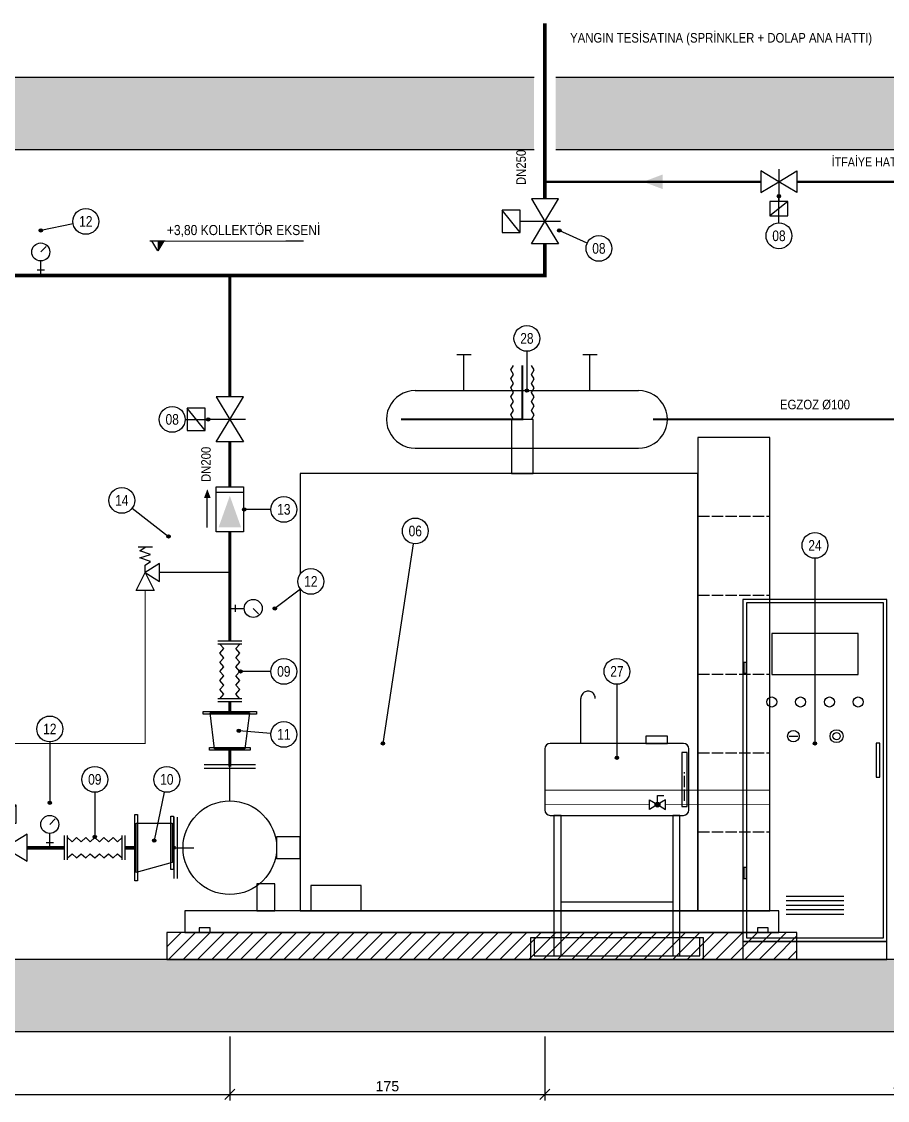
# Model space of a CAD drawing. Header units: centimetres. Extents: x 183171 to 202211, y -17274 to 19108.
# Drawn here: x 188209 to 190132, y -1945 to 452 of the extents above; entities that cross this region are included whole.
import ezdxf
from ezdxf.enums import TextEntityAlignment as Align

# ---------------------------------------------------------------- set-up
doc = ezdxf.new("R2010")
doc.units = ezdxf.units.CM
doc.header["$LTSCALE"] = 20
doc.linetypes.add('DASHED', pattern=[1.524, 1.27, -0.254])
for name, color, linetype in [('ROTAS-BETON', 7, 'Continuous'), ('ROTAS-CAP', 3, 'Continuous'), ('ROTAS-DRENAJ-BORU', 140, 'DASHED'), ('ROTAS-EGZOZ', 8, 'Continuous'), ('ROTAS-KOT', 2, 'Continuous'), ('ROTAS-MASKE', 7, 'Continuous'), ('ROTAS-NUMARA', 1, 'Continuous'), ('ROTAS-OLCU', 2, 'Continuous'), ('ROTAS-POMPA-EKIPMAN', 4, 'Continuous'), ('ROTAS-POMPA-GIZLI', 4, 'DASHED'), ('ROTAS-POMPA-KAIDE', 8, 'Continuous'), ('ROTAS-TARAMA', 8, 'Continuous'), ('ROTAS-VANA', 1, 'Continuous'), ('ROTAS-YAKIT-BORU', 30, 'Continuous'), ('ROTAS-YANGIN-BORU', 1, 'Continuous'), ('ROTAS-YANGIN-ITFAIYE', 1, 'Continuous'), ('ROTAS-YANGIN-ITFAIYE-SEMBOL', 1, 'Continuous')]:
    doc.layers.add(name, color=color, linetype=linetype)
doc.styles.add('ROTAS', font='arial.ttf')
doc.dimstyles.new('ROTAS-OLCU', dxfattribs={"dimtxt": 5.625, "dimasz": 4.5, "dimexe": 3.375, "dimexo": 2.8125, "dimgap": 1.6875, "dimtad": 1, "dimdec": 0, "dimtxsty": 'ROTAS', "dimtsz": 2.8125, "dimcen": 2.5, "dimclrd": 2, "dimclre": 2, "dimclrt": 2, "dimazin": 3, "dimtfac": 1, "dimtmove": 0, "dimatfit": 3})
pattern_1 = [(50, (0, 0), (23.6111331, -2.0657055), [2.46888, -27.15768]), (355, (0, 0), (-4.5675474, 24.760967), [1.975104, -21.7262197]), (100.451445, (1.968, -0.172), (19.0435856, 22.6952606), [2.098225, -23.0804957]), (46.1842, (0, 6.584), (35.1318437, -5.4486857), [3.70332, -40.73652]), (96.635558, (2.928, 6.13), (30.767576, 32.066426), [3.147339, -34.620775]), (351.184151, (0, 6.584), (30.767576, 32.066426), [2.962652, -32.589181]), (21, (3.292, 4.938), (19.6492251, -13.2535697), [2.46888, -27.15768]), (326, (3.292, 4.938), (8.009543, 23.8707604), [1.975104, -21.726144]), (71.451445, (4.93, 3.833), (27.658768, 10.6171908), [2.098225, -23.080456]), (37.5, (0, 0), (0.40028298, 10.95833304), [0, -21.4627968, 0, -22.055328, 0, -21.80844]), (7.5, (0, 0), (8.65982826, 12.9834025), [0, -12.5748288, 0, -20.9690208, 0, -8.311896]), (-32.5, (-7.341, 0), (17.57254113, -0.74244522), [0, -8.2296, 0, -25.676352, 0, -34.070544]), (-42.5, (-10.633, 0), (19.1975419, 3.2952732), [0, -10.69848, 0, -17.0517312, 0, -24.195024])]

# ---------------------------------------------------------------- blocks, each defined once
blk = doc.blocks.new('ROTAS-SMB-IZLENEBILIR-KELEBEK')
for p, q in [((-5, 11), (5, 19)), ((0, 7), (0, 11)), ((0, -7), (0, 7))]:
    blk.add_line(p, q)
for points in [[(-5, 11), (5, 11), (5, 19), (-5, 19)], [(-10, -6), (-10, 6), (0, 0)], [(10, -6), (10, 6), (0, 0)]]:
    blk.add_lwpolyline(points, close=True)
blk = doc.blocks.new('ROTAS-SMB-MANOMETRE')
for p, q in [((0, 13), (3, 16)), ((0, 5), (0, 8)), ((-2, 3), (2, 3)), ((0, 0), (0, 5))]:
    blk.add_line(p, q)
blk.add_circle((0, 13), 5)
blk = doc.blocks.new('ROTAS-SMB-KOMPANSATOR')
for p, q in [((-30, -12), (-30, 12)), ((-27, -12), (-27, 12)), ((27, -12), (27, 12)), ((30, -12), (30, 12))]:
    blk.add_line(p, q)
for points in [[(-27, 10), (-22.5, 6), (-18, 10), (-13.5, 6), (-9, 10), (-4.5, 6), (0, 10), (4.5, 6), (9, 10), (13.5, 6), (18, 10), (22.5, 6), (27, 10)], [(-27, -10), (-22.5, -6), (-18, -10), (-13.5, -6), (-9, -10), (-4.5, -6), (0, -10), (4.5, -6), (9, -10), (13.5, -6), (18, -10), (22.5, -6), (27, -10)]]:
    blk.add_lwpolyline(points)
blk = doc.blocks.new('ROTAS-SMB-CEKVALF')
h = blk.add_hatch(color=256)
h.dxf.hatch_style = 1
h.paths.add_polyline_path([(9, 10), (5, 11.5), (5, 8.5)])
h = blk.add_hatch(color=256)
h.dxf.hatch_style = 1
h.paths.add_polyline_path([(-8, -5), (-8, 5), (6, 0)])
for p, q in [((-8, 10), (5, 10)), ((7.5, -6), (7.5, 6))]:
    blk.add_line(p, q)
blk.add_lwpolyline([(-10, -6), (-10, 6), (10, 6), (10, -6)], close=True)
blk = doc.blocks.new('ROTAS-SMB-EMNIYET')
for p, q in [((13, 14), (21, 14)), ((0, 0), (9, 0)), ((17, 0), (17, 4))]:
    blk.add_line(p, q)
blk.add_lwpolyline([(17, 4), (14, 6), (20, 8), (14, 10), (20, 12), (17, 14)])
for points in [[(9, -5), (9, 5), (17, 0)], [(12, -10), (22, -10), (17, 0)]]:
    blk.add_lwpolyline(points, close=True)
blk = doc.blocks.new('ROTAS-SMB-KURESEL')
h = blk.add_hatch(color=256)
h.dxf.hatch_style = 1
h.paths.add_polyline_path([(3, 0), (2.9, 0.9), (2.4, 1.8), (1.8, 2.4), (0.9, 2.9), (0, 3), (-0.9, 2.9), (-1.8, 2.4), (-2.4, 1.8), (-2.9, 0.9), (-3, 0), (-2.9, -0.9), (-2.4, -1.8), (-1.8, -2.4), (-0.9, -2.9), (0, -3), (0.9, -2.9), (1.8, -2.4), (2.4, -1.8), (2.9, -0.9)])
for p, q in [((0, 3), (0, 11)), ((0, 11), (8, 11))]:
    blk.add_line(p, q)
for points in [[(-10, -6), (-10, 6), (0, 0)], [(10, -6), (10, 6), (0, 0)]]:
    blk.add_lwpolyline(points, close=True)
blk.add_circle((0, 0), 3)
blk = doc.blocks.new('ROTAS-SMB-AKIS-OKU')
h = blk.add_hatch(color=256)
h.dxf.hatch_style = 1
h.paths.add_polyline_path([(6, 0), (-6, 4.5), (-6, -4.5)])
blk = doc.blocks.new('_OBLIQUE')
at = {"color": 0, "linetype": 'BYBLOCK'}
blk.add_line((-0.5, -0.5), (0.5, 0.5), dxfattribs=at)
blk = doc.blocks.new('*D12')
at = {"color": 2}
for p, q in [((186791.5, -1802.9), (186791.5, -1945.2)), ((188671.5, -1802.9), (188671.5, -1945.2)), ((186791.5, -1931.7), (188671.5, -1931.7))]:
    blk.add_line(p, q, dxfattribs=at)
at = {"layer": 'Defpoints'}
for p in [(186791.5, -1791.7), (188671.5, -1791.7), (186791.5, -1931.7)]:
    blk.add_point(p, dxfattribs=at)
at = {"layer": 'ROTAS-OLCU', "color": 2, "xscale": 22.5, "yscale": 22.5, "zscale": 4}
for p in [(186791.5, -1931.7), (188671.5, -1931.7)]:
    blk.add_blockref('_OBLIQUE', p, dxfattribs=at)
at = {"layer": 'ROTAS-OLCU', "color": 2, "insert": (187731.5, -1913.7), "char_height": 22.5, "attachment_point": 5, "style": 'ROTAS'}
blk.add_mtext('470', dxfattribs=at)
blk = doc.blocks.new('*D13')
at = {"color": 2}
for p, q in [((188671.5, -1802.9), (188671.5, -1945.2)), ((189371.5, -1802.9), (189371.5, -1945.2)), ((188671.5, -1931.7), (189371.5, -1931.7))]:
    blk.add_line(p, q, dxfattribs=at)
at = {"layer": 'Defpoints'}
for p in [(188671.5, -1791.7), (189371.5, -1791.7), (188671.5, -1931.7)]:
    blk.add_point(p, dxfattribs=at)
at = {"layer": 'ROTAS-OLCU', "color": 2, "xscale": 22.5, "yscale": 22.5, "zscale": 4}
for p in [(188671.5, -1931.7), (189371.5, -1931.7)]:
    blk.add_blockref('_OBLIQUE', p, dxfattribs=at)
at = {"layer": 'ROTAS-OLCU', "color": 2, "insert": (189021.5, -1913.7), "char_height": 22.5, "attachment_point": 5, "style": 'ROTAS'}
blk.add_mtext('175', dxfattribs=at)
blk = doc.blocks.new('*D14')
at = {"color": 2}
for p, q in [((189371.5, -1802.9), (189371.5, -1945.2)), ((190971.5, -1802.9), (190971.5, -1945.2)), ((189371.5, -1931.7), (190971.5, -1931.7))]:
    blk.add_line(p, q, dxfattribs=at)
at = {"layer": 'Defpoints'}
for p in [(189371.5, -1791.7), (190971.5, -1791.7), (189371.5, -1931.7)]:
    blk.add_point(p, dxfattribs=at)
at = {"layer": 'ROTAS-OLCU', "color": 2, "xscale": 22.5, "yscale": 22.5, "zscale": 4}
for p in [(189371.5, -1931.7), (190971.5, -1931.7)]:
    blk.add_blockref('_OBLIQUE', p, dxfattribs=at)
at = {"layer": 'ROTAS-OLCU', "color": 2, "insert": (190171.5, -1913.7), "char_height": 22.5, "attachment_point": 5, "style": 'ROTAS'}
blk.add_mtext('400', dxfattribs=at)

msp = doc.modelspace()

# ---------------------------------------------------------------- hatches: boundary and pattern name
at = {"layer": 'ROTAS-KOT'}
h = msp.add_hatch(color=256, dxfattribs=at)
h.dxf.hatch_style = 1
h.paths.add_polyline_path([(188511.5, -57.1), (188511.5, -34.6), (188525, -34.6)])
at = {"layer": 'ROTAS-NUMARA'}
h = msp.add_hatch(color=256, dxfattribs=at)
h.dxf.hatch_style = 1
h.paths.add_polyline_path([(189895.2, 64.3), (189894.7, 66.2), (189893.3, 67.6), (189891.5, 68.1), (189889.6, 67.6), (189888.2, 66.2), (189887.7, 64.3), (189888.2, 62.5), (189889.6, 61.1), (189891.5, 60.6), (189893.3, 61.1), (189894.7, 62.5)])
h = msp.add_hatch(color=256, dxfattribs=at)
h.dxf.hatch_style = 1
h.paths.add_polyline_path([(188255.2, -11.7), (188254.7, -9.8), (188253.3, -8.4), (188251.5, -7.9), (188249.6, -8.4), (188248.2, -9.8), (188247.7, -11.7), (188248.2, -13.5), (188249.6, -14.9), (188251.5, -15.4), (188253.3, -14.9), (188254.7, -13.5)])
h = msp.add_hatch(color=256, dxfattribs=at)
h.dxf.hatch_style = 1
h.paths.add_polyline_path([(189407.2, -11.7), (189406.7, -9.8), (189405.3, -8.4), (189403.5, -7.9), (189401.6, -8.4), (189400.2, -9.8), (189399.7, -11.7), (189400.2, -13.5), (189401.6, -14.9), (189403.5, -15.4), (189405.3, -14.9), (189406.7, -13.5)])
h = msp.add_hatch(color=256, dxfattribs=at)
h.dxf.hatch_style = 1
h.paths.add_polyline_path([(189335.2, -367.7), (189334.7, -365.8), (189333.3, -364.4), (189331.5, -363.9), (189329.6, -364.4), (189328.2, -365.8), (189327.7, -367.7), (189328.2, -369.5), (189329.6, -370.9), (189331.5, -371.4), (189333.3, -370.9), (189334.7, -369.5)])
h = msp.add_hatch(color=256, dxfattribs=at)
h.dxf.hatch_style = 1
h.paths.add_polyline_path([(188627.2, -431.7), (188626.7, -429.8), (188625.3, -428.4), (188623.5, -427.9), (188621.6, -428.4), (188620.2, -429.8), (188619.7, -431.7), (188620.2, -433.5), (188621.6, -434.9), (188623.5, -435.4), (188625.3, -434.9), (188626.7, -433.5)])
h = msp.add_hatch(color=256, dxfattribs=at)
h.dxf.hatch_style = 1
h.paths.add_polyline_path([(188707.2, -631.7), (188706.7, -629.8), (188705.3, -628.4), (188703.5, -627.9), (188701.6, -628.4), (188700.2, -629.8), (188699.7, -631.7), (188700.2, -633.5), (188701.6, -634.9), (188703.5, -635.4), (188705.3, -634.9), (188706.7, -633.5)])
h = msp.add_hatch(color=256, dxfattribs=at)
h.dxf.hatch_style = 1
h.paths.add_polyline_path([(188539.2, -691.7), (188538.7, -689.8), (188537.3, -688.4), (188535.5, -687.9), (188533.6, -688.4), (188532.2, -689.8), (188531.7, -691.7), (188532.2, -693.5), (188533.6, -694.9), (188535.5, -695.4), (188537.3, -694.9), (188538.7, -693.5)])
h = msp.add_hatch(color=256, dxfattribs=at)
h.dxf.hatch_style = 1
h.paths.add_polyline_path([(188775.2, -851.7), (188774.7, -849.8), (188773.3, -848.4), (188771.5, -847.9), (188769.6, -848.4), (188768.2, -849.8), (188767.7, -851.7), (188768.2, -853.5), (188769.6, -854.9), (188771.5, -855.4), (188773.3, -854.9), (188774.7, -853.5)])
h = msp.add_hatch(color=256, dxfattribs=at)
h.dxf.hatch_style = 1
h.paths.add_polyline_path([(188699.2, -991.7), (188698.7, -989.8), (188697.3, -988.4), (188695.5, -987.9), (188693.6, -988.4), (188692.2, -989.8), (188691.7, -991.7), (188692.2, -993.5), (188693.6, -994.9), (188695.5, -995.4), (188697.3, -994.9), (188698.7, -993.5)])
h = msp.add_hatch(color=256, dxfattribs=at)
h.dxf.hatch_style = 1
h.paths.add_polyline_path([(188695.2, -1123.7), (188694.7, -1121.8), (188693.3, -1120.4), (188691.5, -1119.9), (188689.6, -1120.4), (188688.2, -1121.8), (188687.7, -1123.7), (188688.2, -1125.5), (188689.6, -1126.9), (188691.5, -1127.4), (188693.3, -1126.9), (188694.7, -1125.5)])
h = msp.add_hatch(color=256, dxfattribs=at)
h.dxf.hatch_style = 1
h.paths.add_polyline_path([(189015.2, -1151.7), (189014.7, -1149.8), (189013.3, -1148.4), (189011.5, -1147.9), (189009.6, -1148.4), (189008.2, -1149.8), (189007.7, -1151.7), (189008.2, -1153.5), (189009.6, -1154.9), (189011.5, -1155.4), (189013.3, -1154.9), (189014.7, -1153.5)])
h = msp.add_hatch(color=256, dxfattribs=at)
h.dxf.hatch_style = 1
h.paths.add_polyline_path([(189975.2, -1151.7), (189974.7, -1149.8), (189973.3, -1148.4), (189971.5, -1147.9), (189969.6, -1148.4), (189968.2, -1149.8), (189967.7, -1151.7), (189968.2, -1153.5), (189969.6, -1154.9), (189971.5, -1155.4), (189973.3, -1154.9), (189974.7, -1153.5)])
h = msp.add_hatch(color=256, dxfattribs=at)
h.dxf.hatch_style = 1
h.paths.add_polyline_path([(189535.2, -1183.7), (189534.7, -1181.8), (189533.3, -1180.4), (189531.5, -1179.9), (189529.6, -1180.4), (189528.2, -1181.8), (189527.7, -1183.7), (189528.2, -1185.5), (189529.6, -1186.9), (189531.5, -1187.4), (189533.3, -1186.9), (189534.7, -1185.5)])
h = msp.add_hatch(color=256, dxfattribs=at)
h.dxf.hatch_style = 1
h.paths.add_polyline_path([(188275.2, -1283.7), (188274.7, -1281.8), (188273.3, -1280.4), (188271.5, -1279.9), (188269.6, -1280.4), (188268.2, -1281.8), (188267.7, -1283.7), (188268.2, -1285.5), (188269.6, -1286.9), (188271.5, -1287.4), (188273.3, -1286.9), (188274.7, -1285.5)])
h = msp.add_hatch(color=256, dxfattribs=at)
h.dxf.hatch_style = 1
h.paths.add_polyline_path([(188375.2, -1359.7), (188374.7, -1357.8), (188373.3, -1356.4), (188371.5, -1355.9), (188369.6, -1356.4), (188368.2, -1357.8), (188367.7, -1359.7), (188368.2, -1361.5), (188369.6, -1362.9), (188371.5, -1363.4), (188373.3, -1362.9), (188374.7, -1361.5)])
h = msp.add_hatch(color=256, dxfattribs=at)
h.dxf.hatch_style = 1
h.paths.add_polyline_path([(188507.2, -1367.7), (188506.7, -1365.8), (188505.3, -1364.4), (188503.5, -1363.9), (188501.6, -1364.4), (188500.2, -1365.8), (188499.7, -1367.7), (188500.2, -1369.5), (188501.6, -1370.9), (188503.5, -1371.4), (188505.3, -1370.9), (188506.7, -1369.5)])
at = {"layer": 'ROTAS-TARAMA'}
h = msp.add_hatch(dxfattribs=at)
h.set_pattern_fill('AR-CONC', scale=1.2)
h.set_pattern_definition(pattern_1)
h.paths.add_polyline_path([(184667.5, 168.3), (184667.5, 328.3), (189347.5, 328.3), (189347.5, 168.3)])
h = msp.add_hatch(dxfattribs=at)
h.set_pattern_fill('AR-CONC', scale=1.2)
h.set_pattern_definition(pattern_1)
h.paths.add_polyline_path([(191071.5, 328.3), (191071.5, 168.3), (189395.5, 168.3), (189395.5, 328.3)])
h = msp.add_hatch(dxfattribs=at)
h.set_pattern_fill('AR-CONC', scale=1.2)
h.set_pattern_definition(pattern_1)
h.paths.add_polyline_path([(184451.5, -1791.7), (191071.5, -1791.7), (191071.5, -1631.7), (184451.5, -1631.7)])

# ---------------------------------------------------------------- linework, layer by layer
at = {"layer": 'ROTAS-BETON'}
for points in [[(189347.5, 328.3), (184667.5, 328.3)], [(189395.5, 168.3), (191071.5, 168.3), (191071.5, 328.3), (189395.5, 328.3)], [(184667.5, 168.3), (189347.5, 168.3)]]:
    msp.add_lwpolyline(points, dxfattribs=at)
msp.add_lwpolyline([(184451.5, -1791.7), (191071.5, -1791.7), (191071.5, -1631.7), (184451.5, -1631.7)], close=True, dxfattribs=at)
at = {"layer": 'ROTAS-DRENAJ-BORU', "const_width": 2.4}
msp.add_lwpolyline([(188483.5, -811.7), (188483.5, -1151.7), (188023.5, -1151.7), (188023.5, -1431.1)], dxfattribs=at)
at = {"layer": 'ROTAS-EGZOZ', "const_width": 4.67}
for points in [[(189321.5, -311.7), (189321.5, -431.7), (189051.5, -431.7)], [(189611.5, -431.7), (191231.5, -431.7)]]:
    msp.add_lwpolyline(points, dxfattribs=at)
at = {"layer": 'ROTAS-KOT'}
msp.add_lwpolyline([(188493.5, -34.6), (188835.2, -34.6)], dxfattribs=at)
msp.add_lwpolyline([(188511.5, -57.1), (188498, -34.6), (188525, -34.6)], close=True, dxfattribs=at)
at = {"layer": 'ROTAS-NUMARA'}
for p, q in [((189891.5, 5.1), (189891.5, 64.3)), ((188323.3, 2.7), (188251.5, -11.7)), ((189465.3, -39.8), (189403.5, -11.7)), ((189331.5, -280.4), (189331.5, -367.7)), ((188572.2, -431.7), (188623.5, -431.7)), ((188454.2, -629.2), (188535.5, -691.7)), ((188762.7, -631.7), (188703.5, -631.7)), ((189079.1, -708.1), (189011.5, -1151.7)), ((189971.5, -740.4), (189971.5, -1151.7)), ((188828.5, -808.9), (188771.5, -851.7)), ((188762.7, -991.7), (188695.5, -991.7)), ((189531.5, -1020.4), (189531.5, -1183.7)), ((188762.8, -1129.4), (188691.5, -1123.7)), ((188271.5, -1148.4), (188271.5, -1283.7)), ((188371.5, -1260.4), (188371.5, -1359.7)), ((188525.7, -1259.8), (188503.5, -1367.7))]:
    msp.add_line(p, q, dxfattribs=at)
for centre in [(189891.5, 64.3), (188251.5, -11.7), (189403.5, -11.7), (189331.5, -367.7), (188623.5, -431.7), (188703.5, -631.7), (188535.5, -691.7), (188771.5, -851.7), (188695.5, -991.7), (188691.5, -1123.7), (189011.5, -1151.7), (189971.5, -1151.7), (189531.5, -1183.7), (188271.5, -1283.7), (188371.5, -1359.7), (188503.5, -1367.7)]:
    msp.add_circle(centre, 3.75, dxfattribs=at)
at = {"layer": 'ROTAS-POMPA-EKIPMAN'}
for points in [[(189175.5, -287.7), (189207.5, -287.7)], [(189191.5, -367.7), (189191.5, -287.7)], [(189455.5, -287.7), (189487.5, -287.7)], [(189471.5, -367.7), (189471.5, -287.7)], [(189301.5, -331.7), (189295.5, -321.7), (189301.5, -311.7)], [(189341.5, -331.7), (189347.5, -321.7), (189341.5, -311.7)], [(189301.5, -351.7), (189295.5, -341.7), (189301.5, -331.7)], [(189341.5, -351.7), (189347.5, -341.7), (189341.5, -331.7)], [(189301.5, -371.7), (189295.5, -361.7), (189301.5, -351.7)], [(189341.5, -371.7), (189347.5, -361.7), (189341.5, -351.7)], [(189083.5, -367.7), (189074.4, -368.3), (189065.4, -370.3), (189056.9, -373.4), (189048.9, -377.8), (189041.5, -383.3), (189035.1, -389.7), (189029.6, -397.1), (189025.2, -405.1), (189022.1, -413.6), (189020.1, -422.6), (189019.5, -431.7), (189020.1, -440.8), (189022.1, -449.7), (189025.2, -458.2), (189029.6, -466.3), (189035.1, -473.6), (189041.5, -480), (189048.9, -485.5), (189056.9, -489.9), (189065.4, -493.1), (189074.4, -495), (189083.5, -495.7)], [(189083.5, -367.7), (189579.5, -367.7)], [(189301.5, -391.7), (189295.5, -381.7), (189301.5, -371.7)], [(189341.5, -391.7), (189347.5, -381.7), (189341.5, -371.7)], [(189579.5, -495.7), (189588.6, -495), (189597.5, -493.1), (189606, -489.9), (189614.1, -485.5), (189621.4, -480), (189627.8, -473.6), (189633.3, -466.3), (189637.7, -458.2), (189640.9, -449.7), (189642.8, -440.8), (189643.5, -431.7), (189642.8, -422.6), (189640.9, -413.6), (189637.7, -405.1), (189633.3, -397.1), (189627.8, -389.7), (189621.4, -383.3), (189614.1, -377.8), (189606, -373.4), (189597.5, -370.3), (189588.6, -368.3), (189579.5, -367.7)], [(189301.5, -411.7), (189295.5, -401.7), (189301.5, -391.7)], [(189341.5, -411.7), (189347.5, -401.7), (189341.5, -391.7)], [(189301.5, -431.7), (189295.5, -421.7), (189301.5, -411.7)], [(189341.5, -431.7), (189347.5, -421.7), (189341.5, -411.7)], [(189083.5, -495.7), (189579.5, -495.7)], [(189913.9, -1135.7), (189933.1, -1135.7)], [(188728.5, -1199.7), (188614.5, -1199.7)], [(188728.5, -1207.7), (188614.5, -1207.7)], [(188671.5, -1279.7), (188671.5, -1203.7)], [(188547.5, -1451.7), (188547.5, -1315.7)], [(188555.5, -1451.7), (188555.5, -1315.7)], [(188551.5, -1383.7), (188591.5, -1383.7)], [(189407.5, -1503.7), (189655.5, -1503.7)], [(189907.5, -1490.9), (190035.5, -1490.9)], [(189907.5, -1500.9), (190035.5, -1500.9)], [(189907.5, -1510.9), (190035.5, -1510.9)], [(189907.5, -1520.9), (190035.5, -1520.9)], [(189907.5, -1530.9), (190035.5, -1530.9)]]:
    msp.add_lwpolyline(points, dxfattribs=at)
for points in [[(189297.5, -551.7), (189345.5, -551.7), (189345.5, -431.7), (189297.5, -431.7)], [(189711.5, -1523.7), (189871.5, -1523.7), (189871.5, -471.7), (189711.5, -471.7)], [(188827.5, -1523.7), (189711.5, -1523.7), (189711.5, -551.7), (188827.5, -551.7)], [(189811.5, -1591.7), (190131.5, -1591.7), (190131.5, -831.7), (189811.5, -831.7)], [(189819.5, -1583.7), (190123.5, -1583.7), (190123.5, -839.7), (189819.5, -839.7)], [(189875.5, -998.9), (190067.5, -998.9), (190067.5, -907.7), (189875.5, -907.7)], [(189813.5, -995.7), (189819.5, -995.7), (189819.5, -971.7), (189813.5, -971.7)], [(188730.6, -1086.9), (188612.3, -1086.9), (188612.3, -1080.5), (188730.6, -1080.5)], [(188637.8, -1163.7), (188627.6, -1083.7), (188715.3, -1083.7), (188705.1, -1163.7)], [(189595.5, -1151.7), (189643.5, -1151.7), (189643.5, -1135.7), (189595.5, -1135.7)], [(188716.9, -1166.9), (188626, -1166.9), (188626, -1160.5), (188716.9, -1160.5)], [(189679.5, -1311.7), (189684.1, -1310.7), (189687.9, -1308.1), (189690.5, -1304.3), (189691.5, -1299.7), (189691.5, -1163.7), (189690.5, -1159.1), (189687.9, -1155.2), (189684.1, -1152.6), (189679.5, -1151.7), (189383.5, -1151.7), (189378.9, -1152.6), (189375, -1155.2), (189372.4, -1159.1), (189371.5, -1163.7), (189371.5, -1299.7), (189372.4, -1304.3), (189375, -1308.1), (189378.9, -1310.7), (189383.5, -1311.7)], [(189675.5, -1291.7), (189687.5, -1291.7), (189687.5, -1171.7), (189675.5, -1171.7)], [(190107.5, -1226.9), (190115.5, -1226.9), (190115.5, -1150.9), (190107.5, -1150.9)], [(188460.3, -1457.4), (188460.3, -1309.9), (188466.7, -1309.9), (188466.7, -1457.4)], [(188540.3, -1432), (188540.3, -1313.7), (188546.7, -1313.7), (188546.7, -1432)], [(189391.5, -1623.7), (189407.5, -1623.7), (189407.5, -1311.7), (189391.5, -1311.7)], [(189655.5, -1623.7), (189671.5, -1623.7), (189671.5, -1311.7), (189655.5, -1311.7)], [(188463.5, -1329.1), (188543.5, -1329.1), (188543.5, -1416.7), (188463.5, -1438.3)], [(188775.5, -1407.7), (188827.5, -1407.7), (188827.5, -1359.7), (188775.5, -1359.7)], [(189813.5, -1451.7), (189819.5, -1451.7), (189819.5, -1427.7), (189813.5, -1427.7)], [(188731.5, -1523.7), (188771.5, -1523.7), (188771.5, -1463.7), (188731.5, -1463.7)], [(188851.5, -1523.7), (188963.5, -1523.7), (188963.5, -1467.7), (188851.5, -1467.7)], [(188571.5, -1571.7), (189891.5, -1571.7), (189891.5, -1523.7), (188571.5, -1523.7)], [(188603.5, -1571.7), (188627.5, -1571.7), (188627.5, -1561.7), (188603.5, -1561.7)], [(189843.5, -1571.7), (189867.5, -1571.7), (189867.5, -1561.7), (189843.5, -1561.7)], [(189339.5, -1631.7), (189723.5, -1631.7), (189723.5, -1583.7), (189339.5, -1583.7)], [(189347.5, -1623.7), (189715.5, -1623.7), (189715.5, -1583.7), (189347.5, -1583.7)]]:
    msp.add_lwpolyline(points, close=True, dxfattribs=at)
for centre, radius in [((189875.5, -1059.7), 11.2), ((189939.5, -1059.7), 11.2), ((190003.5, -1059.7), 11.2), ((190067.5, -1059.7), 11.2), ((189923.5, -1135.7), 12.8), ((190019.5, -1135.7), 14.4), ((190019.5, -1135.7), 8), ((188671.5, -1383.7), 104)]:
    msp.add_circle(centre, radius, dxfattribs=at)
at = {"layer": 'ROTAS-POMPA-GIZLI'}
for points in [[(189711.5, -647), (189871.5, -647)], [(189711.5, -822.3), (189871.5, -822.3)], [(189711.5, -997.7), (189871.5, -997.7)], [(189711.5, -1173), (189871.5, -1173)], [(189681.5, -1279.7), (189681.5, -1215.7)], [(189711.5, -1348.3), (189871.5, -1348.3)]]:
    msp.add_lwpolyline(points, dxfattribs=at)
at = {"layer": 'ROTAS-POMPA-KAIDE'}
for points in [[(188531.5, -1631.7), (189931.5, -1631.7), (189931.5, -1571.7), (188531.5, -1571.7)], [(189811.5, -1631.7), (190131.5, -1631.7), (190131.5, -1591.7), (189811.5, -1591.7)]]:
    msp.add_lwpolyline(points, close=True, dxfattribs=at)
at = {"layer": 'ROTAS-TARAMA'}
for points in [[(188531.5, -1603.7), (188563.5, -1571.7)], [(188535.5, -1631.7), (188595.5, -1571.7)], [(188567.5, -1631.7), (188627.5, -1571.7)], [(188599.5, -1631.7), (188659.5, -1571.7)], [(188631.5, -1631.7), (188691.5, -1571.7)], [(188663.5, -1631.7), (188723.5, -1571.7)], [(188695.5, -1631.7), (188755.5, -1571.7)], [(188727.5, -1631.7), (188787.5, -1571.7)], [(188759.5, -1631.7), (188819.5, -1571.7)], [(188791.5, -1631.7), (188851.5, -1571.7)], [(188823.5, -1631.7), (188883.5, -1571.7)], [(188855.5, -1631.7), (188915.5, -1571.7)], [(188887.5, -1631.7), (188947.5, -1571.7)], [(188919.5, -1631.7), (188979.5, -1571.7)], [(188951.5, -1631.7), (189011.5, -1571.7)], [(188983.5, -1631.7), (189043.5, -1571.7)], [(189015.5, -1631.7), (189075.5, -1571.7)], [(189047.5, -1631.7), (189107.5, -1571.7)], [(189079.5, -1631.7), (189139.5, -1571.7)], [(189111.5, -1631.7), (189171.5, -1571.7)], [(189143.5, -1631.7), (189203.5, -1571.7)], [(189175.5, -1631.7), (189235.5, -1571.7)], [(189207.5, -1631.7), (189267.5, -1571.7)], [(189239.5, -1631.7), (189299.5, -1571.7)], [(189271.5, -1631.7), (189331.5, -1571.7)], [(189303.5, -1631.7), (189363.5, -1571.7)], [(189335.5, -1631.7), (189395.5, -1571.7)], [(189367.5, -1631.7), (189427.5, -1571.7)], [(189399.5, -1631.7), (189459.5, -1571.7)], [(189431.5, -1631.7), (189491.5, -1571.7)], [(189463.5, -1631.7), (189523.5, -1571.7)], [(189495.5, -1631.7), (189555.5, -1571.7)], [(189527.5, -1631.7), (189587.5, -1571.7)], [(189559.5, -1631.7), (189619.5, -1571.7)], [(189591.5, -1631.7), (189651.5, -1571.7)], [(189623.5, -1631.7), (189683.5, -1571.7)], [(189655.5, -1631.7), (189715.5, -1571.7)], [(189687.5, -1631.7), (189747.5, -1571.7)], [(189719.5, -1631.7), (189779.5, -1571.7)], [(189751.5, -1631.7), (189811.5, -1571.7)], [(189783.5, -1631.7), (189843.5, -1571.7)], [(189815.5, -1631.7), (189875.5, -1571.7)], [(189847.5, -1631.7), (189907.5, -1571.7)], [(189879.5, -1631.7), (189931.5, -1579.7)], [(189911.5, -1631.7), (189931.5, -1611.7)]]:
    msp.add_lwpolyline(points, dxfattribs=at)
at = {"layer": 'ROTAS-YAKIT-BORU'}
for points in [[(189483.5, -1051.7), (189483.3, -1049.4), (189482.8, -1047.2), (189482, -1045), (189480.9, -1043), (189479.6, -1041.2), (189477.9, -1039.6), (189476.1, -1038.2), (189474.1, -1037.1), (189472, -1036.3), (189469.7, -1035.8), (189467.5, -1035.7), (189465.2, -1035.8), (189463, -1036.3), (189460.8, -1037.1), (189458.8, -1038.2), (189457, -1039.6), (189455.4, -1041.2), (189454, -1043), (189452.9, -1045), (189452.1, -1047.2), (189451.6, -1049.4), (189451.5, -1051.7)], [(189451.5, -1151.7), (189451.5, -1051.7)]]:
    msp.add_lwpolyline(points, dxfattribs=at)
at = {"layer": 'ROTAS-YAKIT-BORU', "const_width": 1.6}
for points in [[(189371.5, -1255.7), (189871.5, -1255.7)], [(189371.5, -1287.7), (189603.5, -1287.7)], [(189639.5, -1287.7), (189871.5, -1287.7)]]:
    msp.add_lwpolyline(points, dxfattribs=at)
at = {"layer": 'ROTAS-YANGIN-BORU'}
for points, const_width in [([(189371.5, 58.3), (189371.5, 448.3)], 8), ([(185771.5, -111.7), (189371.5, -111.7), (189371.5, -41.7)], 8), ([(188671.5, -381.7), (188671.5, -111.7)], 7.33), ([(188671.5, -581.7), (188671.5, -481.7)], 7.33), ([(188671.5, -924.2), (188671.5, -681.7)], 7.33), ([(188671.5, -1079.7), (188671.5, -1059.2)], 7.33), ([(188671.5, -1203.7), (188671.5, -1167.7)], 6), ([(188221.5, -1383.7), (188304, -1383.7)], 8), ([(188439, -1383.7), (188459.5, -1383.7)], 8), ([(188547.5, -1383.7), (188551.5, -1383.7)], 7.33)]:
    msp.add_lwpolyline(points, dxfattribs=dict(at, const_width=const_width))
msp.add_lwpolyline([(188671.5, -771.7), (188551.5, -771.7)], dxfattribs=at)
at = {"layer": 'ROTAS-YANGIN-ITFAIYE', "const_width": 4.67}
for points in [[(189851.5, 96.3), (189371.5, 96.3)], [(190331.5, 96.3), (189931.5, 96.3)]]:
    msp.add_lwpolyline(points, dxfattribs=at)

# ---------------------------------------------------------------- block references
at = {"layer": 'ROTAS-VANA', "zscale": 4}
for name, p, xscale, yscale, rotation in [('ROTAS-SMB-IZLENEBILIR-KELEBEK', (189371.5, 8.3), 5, 5, 90), ('ROTAS-SMB-IZLENEBILIR-KELEBEK', (188671.5, -431.7), 5, 5, 90), ('ROTAS-SMB-CEKVALF', (188671.5, -631.7), 5, 5, 90), ('ROTAS-SMB-MANOMETRE', (188671.5, -851.7), 4, 4, -90), ('ROTAS-SMB-KOMPANSATOR', (188671.5, -991.7), 2.25, 2.25, 90)]:
    msp.add_blockref(name, p, dxfattribs=dict(at, xscale=xscale, yscale=yscale, rotation=rotation))
for name, p, xscale, yscale in [('ROTAS-SMB-MANOMETRE', (188251.5, -111.7), 4, 4), ('ROTAS-SMB-EMNIYET', (188551.5, -771.7), -4, 4), ('ROTAS-SMB-KURESEL', (189621.5, -1287.7), 1.8, 1.8), ('ROTAS-SMB-IZLENEBILIR-KELEBEK', (188171.5, -1383.7), 5, 5), ('ROTAS-SMB-MANOMETRE', (188271.5, -1383.7), 4, 4), ('ROTAS-SMB-KOMPANSATOR', (188371.5, -1383.7), 2.25, 2.25)]:
    msp.add_blockref(name, p, dxfattribs=dict(at, xscale=xscale, yscale=yscale))
at = {"layer": 'ROTAS-YANGIN-ITFAIYE-SEMBOL', "zscale": 4, "rotation": 180}
for name, p, xscale, yscale in [('ROTAS-SMB-IZLENEBILIR-KELEBEK', (189891.5, 96.3), 4, 4), ('ROTAS-SMB-AKIS-OKU', (189611.5, 96.3), 3.6, 3.6)]:
    msp.add_blockref(name, p, dxfattribs=dict(at, xscale=xscale, yscale=yscale))

# ---------------------------------------------------------------- dimensions: what is measured, and where the dimension line sits
at = {"layer": 'ROTAS-OLCU'}
for base, p1, p2, picture, middle in [((186791.5, -1931.7), (186791.5, -1791.7), (188671.5, -1791.7), '*D12', (187731.5, -1913.7)), ((188671.5, -1931.7), (188671.5, -1791.7), (189371.5, -1791.7), '*D13', (189021.5, -1913.7)), ((189371.5, -1931.7), (189371.5, -1791.7), (190971.5, -1791.7), '*D14', (190171.5, -1913.7))]:
    dim = msp.add_linear_dim(base=base, p1=p1, p2=p2, dimstyle='ROTAS-OLCU', dxfattribs=at)
    dim.commit()
    dim.dimension.update_dxf_attribs({"geometry": picture, "text_midpoint": middle})

# ---------------------------------------------------------------- wipeouts: each hides what was drawn before it
for points in [[(189424.3, 400.4), (189957, 400.4), (189957, 431.2), (189424.3, 431.2)], [(189340.8, 94), (189340.8, 156.3), (189310, 156.3), (189310, 94)], [(190025.3, 119.3), (190231.6, 119.3), (190231.6, 148.3), (190025.3, 148.3)], [(188640.8, -566), (188640.8, -503.7), (188610, -503.7), (188610, -566)]]:
    msp.add_wipeout(points).dxf.layer = 'ROTAS-MASKE'

# ---------------------------------------------------------------- next in the draw order: texts
at = {"layer": 'ROTAS-CAP', "style": 'ROTAS', "width": 0.85}
for s, p in [('DN250', (189335.5, 128.3)), ('DN200', (188635.5, -531.7))]:
    msp.add_text(s, height=21.25, rotation=90, dxfattribs=at).set_placement(p, align=Align.BOTTOM_CENTER)
msp.add_text('İTFAİYE HATTI DN100', height=20, dxfattribs=at).set_placement((190131.5, 124.3), align=Align.BOTTOM_CENTER)
at = {"layer": 'ROTAS-YANGIN-BORU', "style": 'ROTAS', "width": 0.85}
msp.add_text('YANGIN TESİSATINA (SPRİNKLER + DOLAP ANA HATTI)', height=21.25, dxfattribs=at).set_placement((189427.5, 416.3), align=Align.MIDDLE_LEFT)

# ---------------------------------------------------------------- next in the draw order: wipeouts: each hides what was drawn before it
for points in [[(188380.2, 8.3), (188379.2, 15.8), (188376.4, 22.7), (188371.8, 28.7), (188365.8, 33.2), (188358.9, 36.1), (188351.5, 37.1), (188344, 36.1), (188337.1, 33.2), (188331.1, 28.7), (188326.6, 22.7), (188323.7, 15.8), (188322.7, 8.3), (188323.7, 0.9), (188326.6, -6), (188331.1, -12), (188337.1, -16.6), (188344, -19.4), (188351.5, -20.4), (188358.9, -19.4), (188365.8, -16.6), (188371.8, -12), (188376.4, -6), (188379.2, 0.9)], [(189920.2, -23.7), (189919.2, -16.2), (189916.4, -9.3), (189911.8, -3.3), (189905.8, 1.2), (189898.9, 4.1), (189891.5, 5.1), (189884, 4.1), (189877.1, 1.2), (189871.1, -3.3), (189866.6, -9.3), (189863.7, -16.2), (189862.7, -23.7), (189863.7, -31.1), (189866.6, -38), (189871.1, -44), (189877.1, -48.6), (189884, -51.4), (189891.5, -52.4), (189898.9, -51.4), (189905.8, -48.6), (189911.8, -44), (189916.4, -38), (189919.2, -31.1)], [(188528.3, -34.6), (188795.9, -34.6), (188795.9, -1.9), (188528.3, -1.9)], [(189520.2, -51.7), (189519.2, -44.2), (189516.4, -37.3), (189511.8, -31.3), (189505.8, -26.8), (189498.9, -23.9), (189491.5, -22.9), (189484, -23.9), (189477.1, -26.8), (189471.1, -31.3), (189466.6, -37.3), (189463.7, -44.2), (189462.7, -51.7), (189463.7, -59.1), (189466.6, -66), (189471.1, -72), (189477.1, -76.6), (189484, -79.4), (189491.5, -80.4), (189498.9, -79.4), (189505.8, -76.6), (189511.8, -72), (189516.4, -66), (189519.2, -59.1)], [(189360.2, -251.7), (189359.2, -244.2), (189356.4, -237.3), (189351.8, -231.3), (189345.8, -226.8), (189338.9, -223.9), (189331.5, -222.9), (189324, -223.9), (189317.1, -226.8), (189311.1, -231.3), (189306.6, -237.3), (189303.7, -244.2), (189302.7, -251.7), (189303.7, -259.1), (189306.6, -266), (189311.1, -272), (189317.1, -276.6), (189324, -279.4), (189331.5, -280.4), (189338.9, -279.4), (189345.8, -276.6), (189351.8, -272), (189356.4, -266), (189359.2, -259.1)], [(188572.2, -431.7), (188571.2, -424.2), (188568.4, -417.3), (188563.8, -411.3), (188557.8, -406.8), (188550.9, -403.9), (188543.5, -402.9), (188536, -403.9), (188529.1, -406.8), (188523.1, -411.3), (188518.6, -417.3), (188515.7, -424.2), (188514.7, -431.7), (188515.7, -439.1), (188518.6, -446), (188523.1, -452), (188529.1, -456.6), (188536, -459.4), (188543.5, -460.4), (188550.9, -459.4), (188557.8, -456.6), (188563.8, -452), (188568.4, -446), (188571.2, -439.1)], [(189909.1, -421), (190027.5, -421), (190027.5, -390.2), (189909.1, -390.2)], [(188460.2, -611.7), (188459.2, -604.2), (188456.4, -597.3), (188451.8, -591.3), (188445.8, -586.8), (188438.9, -583.9), (188431.5, -582.9), (188424, -583.9), (188417.1, -586.8), (188411.1, -591.3), (188406.6, -597.3), (188403.7, -604.2), (188402.7, -611.7), (188403.7, -619.1), (188406.6, -626), (188411.1, -632), (188417.1, -636.6), (188424, -639.4), (188431.5, -640.4), (188438.9, -639.4), (188445.8, -636.6), (188451.8, -632), (188456.4, -626), (188459.2, -619.1)], [(188820.2, -631.7), (188819.2, -624.2), (188816.4, -617.3), (188811.8, -611.3), (188805.8, -606.8), (188798.9, -603.9), (188791.5, -602.9), (188784, -603.9), (188777.1, -606.8), (188771.1, -611.3), (188766.6, -617.3), (188763.7, -624.2), (188762.7, -631.7), (188763.7, -639.1), (188766.6, -646), (188771.1, -652), (188777.1, -656.6), (188784, -659.4), (188791.5, -660.4), (188798.9, -659.4), (188805.8, -656.6), (188811.8, -652), (188816.4, -646), (188819.2, -639.1)], [(189112.2, -679.7), (189111.2, -672.2), (189108.4, -665.3), (189103.8, -659.3), (189097.8, -654.8), (189090.9, -651.9), (189083.5, -650.9), (189076, -651.9), (189069.1, -654.8), (189063.1, -659.3), (189058.6, -665.3), (189055.7, -672.2), (189054.7, -679.7), (189055.7, -687.1), (189058.6, -694), (189063.1, -700), (189069.1, -704.6), (189076, -707.4), (189083.5, -708.4), (189090.9, -707.4), (189097.8, -704.6), (189103.8, -700), (189108.4, -694), (189111.2, -687.1)], [(190000.2, -711.7), (189999.2, -704.2), (189996.4, -697.3), (189991.8, -691.3), (189985.8, -686.8), (189978.9, -683.9), (189971.5, -682.9), (189964, -683.9), (189957.1, -686.8), (189951.1, -691.3), (189946.6, -697.3), (189943.7, -704.2), (189942.7, -711.7), (189943.7, -719.1), (189946.6, -726), (189951.1, -732), (189957.1, -736.6), (189964, -739.4), (189971.5, -740.4), (189978.9, -739.4), (189985.8, -736.6), (189991.8, -732), (189996.4, -726), (189999.2, -719.1)], [(188880.2, -791.7), (188879.2, -784.2), (188876.4, -777.3), (188871.8, -771.3), (188865.8, -766.8), (188858.9, -763.9), (188851.5, -762.9), (188844, -763.9), (188837.1, -766.8), (188831.1, -771.3), (188826.6, -777.3), (188823.7, -784.2), (188822.7, -791.7), (188823.7, -799.1), (188826.6, -806), (188831.1, -812), (188837.1, -816.6), (188844, -819.4), (188851.5, -820.4), (188858.9, -819.4), (188865.8, -816.6), (188871.8, -812), (188876.4, -806), (188879.2, -799.1)], [(188820.2, -991.7), (188819.2, -984.2), (188816.4, -977.3), (188811.8, -971.3), (188805.8, -966.8), (188798.9, -963.9), (188791.5, -962.9), (188784, -963.9), (188777.1, -966.8), (188771.1, -971.3), (188766.6, -977.3), (188763.7, -984.2), (188762.7, -991.7), (188763.7, -999.1), (188766.6, -1006), (188771.1, -1012), (188777.1, -1016.6), (188784, -1019.4), (188791.5, -1020.4), (188798.9, -1019.4), (188805.8, -1016.6), (188811.8, -1012), (188816.4, -1006), (188819.2, -999.1)], [(189560.2, -991.7), (189559.2, -984.2), (189556.4, -977.3), (189551.8, -971.3), (189545.8, -966.8), (189538.9, -963.9), (189531.5, -962.9), (189524, -963.9), (189517.1, -966.8), (189511.1, -971.3), (189506.6, -977.3), (189503.7, -984.2), (189502.7, -991.7), (189503.7, -999.1), (189506.6, -1006), (189511.1, -1012), (189517.1, -1016.6), (189524, -1019.4), (189531.5, -1020.4), (189538.9, -1019.4), (189545.8, -1016.6), (189551.8, -1012), (189556.4, -1006), (189559.2, -999.1)], [(188300.2, -1119.7), (188299.2, -1112.2), (188296.4, -1105.3), (188291.8, -1099.3), (188285.8, -1094.8), (188278.9, -1091.9), (188271.5, -1090.9), (188264, -1091.9), (188257.1, -1094.8), (188251.1, -1099.3), (188246.6, -1105.3), (188243.7, -1112.2), (188242.7, -1119.7), (188243.7, -1127.1), (188246.6, -1134), (188251.1, -1140), (188257.1, -1144.6), (188264, -1147.4), (188271.5, -1148.4), (188278.9, -1147.4), (188285.8, -1144.6), (188291.8, -1140), (188296.4, -1134), (188299.2, -1127.1)], [(188820.2, -1131.7), (188819.2, -1124.2), (188816.4, -1117.3), (188811.8, -1111.3), (188805.8, -1106.8), (188798.9, -1103.9), (188791.5, -1102.9), (188784, -1103.9), (188777.1, -1106.8), (188771.1, -1111.3), (188766.6, -1117.3), (188763.7, -1124.2), (188762.7, -1131.7), (188763.7, -1139.1), (188766.6, -1146), (188771.1, -1152), (188777.1, -1156.6), (188784, -1159.4), (188791.5, -1160.4), (188798.9, -1159.4), (188805.8, -1156.6), (188811.8, -1152), (188816.4, -1146), (188819.2, -1139.1)], [(188400.2, -1231.7), (188399.2, -1224.2), (188396.4, -1217.3), (188391.8, -1211.3), (188385.8, -1206.8), (188378.9, -1203.9), (188371.5, -1202.9), (188364, -1203.9), (188357.1, -1206.8), (188351.1, -1211.3), (188346.6, -1217.3), (188343.7, -1224.2), (188342.7, -1231.7), (188343.7, -1239.1), (188346.6, -1246), (188351.1, -1252), (188357.1, -1256.6), (188364, -1259.4), (188371.5, -1260.4), (188378.9, -1259.4), (188385.8, -1256.6), (188391.8, -1252), (188396.4, -1246), (188399.2, -1239.1)], [(188560.2, -1231.7), (188559.2, -1224.2), (188556.4, -1217.3), (188551.8, -1211.3), (188545.8, -1206.8), (188538.9, -1203.9), (188531.5, -1202.9), (188524, -1203.9), (188517.1, -1206.8), (188511.1, -1211.3), (188506.6, -1217.3), (188503.7, -1224.2), (188502.7, -1231.7), (188503.7, -1239.1), (188506.6, -1246), (188511.1, -1252), (188517.1, -1256.6), (188524, -1259.4), (188531.5, -1260.4), (188538.9, -1259.4), (188545.8, -1256.6), (188551.8, -1252), (188556.4, -1246), (188559.2, -1239.1)]]:
    msp.add_wipeout(points).dxf.layer = 'ROTAS-MASKE'

# ---------------------------------------------------------------- next in the draw order: linework, layer by layer
at = {"layer": 'ROTAS-NUMARA'}
for centre in [(188351.5, 8.3), (189891.5, -23.7), (189491.5, -51.7), (189331.5, -251.7), (188543.5, -431.7), (188431.5, -611.7), (188791.5, -631.7), (189083.5, -679.7), (189971.5, -711.7), (188851.5, -791.7), (188791.5, -991.7), (189531.5, -991.7), (188271.5, -1119.7), (188791.5, -1131.7), (188371.5, -1231.7), (188531.5, -1231.7)]:
    msp.add_circle(centre, 28.7, dxfattribs=at)

# ---------------------------------------------------------------- next in the draw order: texts
at = {"layer": 'ROTAS-EGZOZ', "style": 'ROTAS', "width": 0.85}
msp.add_text('EGZOZ Ø100', height=21.25, dxfattribs=at).set_placement((189971.5, -415.7), align=Align.BOTTOM_CENTER)
at = {"layer": 'ROTAS-KOT', "style": 'ROTAS', "width": 0.85}
msp.add_text('+3,80 KOLLEKTÖR EKSENİ', height=22.5, dxfattribs=at).set_placement((188531.7, -28.9), align=Align.BOTTOM_LEFT)
at = {"layer": 'ROTAS-NUMARA', "style": 'ROTAS', "width": 0.8}
for s, p in [('12', (188351.5, 8.3)), ('08', (189891.5, -23.7)), ('08', (189491.5, -51.7)), ('28', (189331.5, -251.7)), ('08', (188543.5, -431.7)), ('14', (188431.5, -611.7)), ('13', (188791.5, -631.7)), ('06', (189083.5, -679.7)), ('24', (189971.5, -711.7)), ('12', (188851.5, -791.7)), ('09', (188791.5, -991.7)), ('27', (189531.5, -991.7)), ('12', (188271.5, -1119.7)), ('11', (188791.5, -1131.7)), ('09', (188371.5, -1231.7)), ('10', (188531.5, -1231.7))]:
    msp.add_text(s, height=23.75, dxfattribs=at).set_placement(p, align=Align.MIDDLE_CENTER)

doc.saveas('drawing.dxf')
